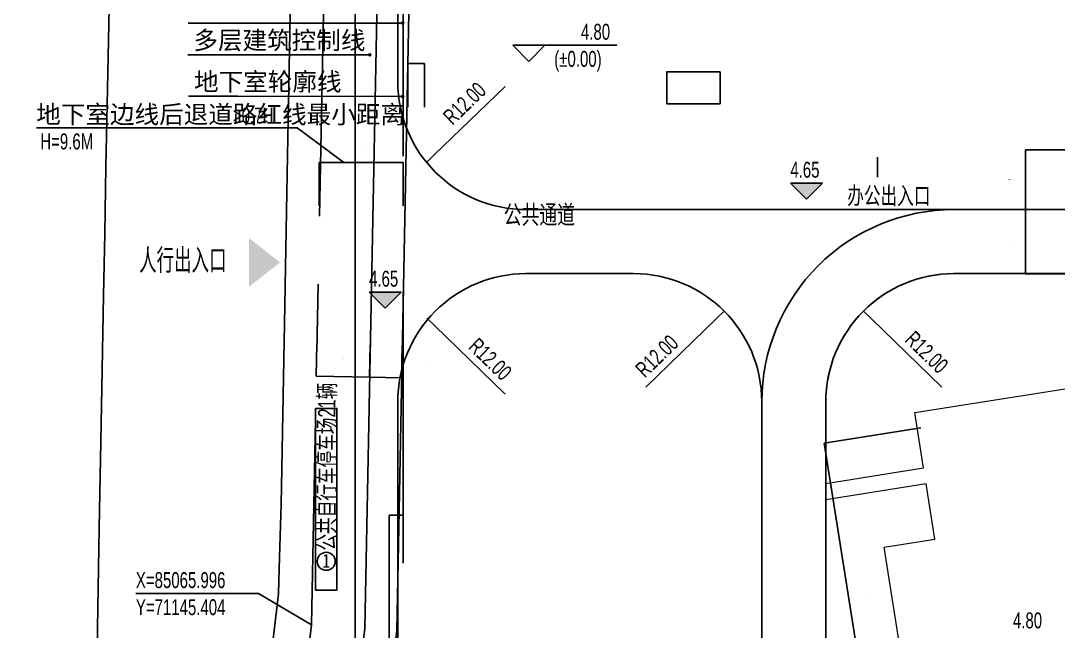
# Model space of a CAD drawing. Header units: metres. Extents: x 71066629 to 71646772, y 84793253 to 85208804.
# Drawn here: x 71118176 to 71215364, y 85065387 to 85122534 of the extents above; entities that cross this region are included whole.
import ezdxf

# ---------------------------------------------------------------- set-up
doc = ezdxf.new("R2010")
doc.units = ezdxf.units.M
doc.header["$LTSCALE"] = 1000
doc.linetypes.add('CENTER', pattern=[50.8, 31.75, -6.35, 6.35, -6.35])
doc.linetypes.add('DASHEDX2', pattern=[38.1, 25.4, -12.7])
for name, color, linetype in [('A_N_DIM_LEAD', 3, 'CONTINUOUS'), ('A_N_PUB_TEXT', 7, 'CONTINUOUS'), ('A_SITEP_TEX_1', 7, 'CONTINUOUS'), ('A_SITEP_TEX_2', 7, 'CONTINUOUS'), ('DIM_COOR', 3, 'CONTINUOUS'), ('DIM_SYMB', 3, 'CONTINUOUS'), ('G-ANNO-DIMS', 3, 'CONTINUOUS'), ('G-ANNO-LEVL', 3, 'CONTINUOUS'), ('G-ANNO-TEXT', 7, 'CONTINUOUS'), ('G-BLDG-HIGH', 1, 'CONTINUOUS'), ('G-BLDG-MULT', 1, 'CONTINUOUS'), ('G-BSMT-OTLN', 5, 'DASHEDX2'), ('G-FRIE-FLWL', 6, 'CONTINUOUS'), ('G-PLTG', 105, 'CONTINUOUS'), ('G-SDWK', 157, 'CONTINUOUS'), ('G-SITE-PROP', 1, 'CONTINUOUS'), ('G-STRU', 134, 'CONTINUOUS'), ('G_N_PUB_TEXT', 7, 'CONTINUOUS'), ('PUB_DIM', 3, 'CONTINUOUS'), ('PUB_TEXT', 7, 'CONTINUOUS')]:
    doc.layers.add(name, color=color, linetype=linetype)
doc.layers.add('G-ROAD-园区', color=175, linetype='CONTINUOUS', lineweight=13)
doc.styles.add('_TCH_DIM', font='_TCH_DIM')
doc.styles.add('GAD A', font='GAD A')
doc.styles.add('HZ1', font='HZ1')
doc.styles.get("Standard").update_dxf_attribs({"font": 'STANDARD'})
doc.styles.add('黑体', font='黑体')
doc.dimstyles.get("Standard").update_dxf_attribs({"dimtxt": 2, "dimasz": 1, "dimexe": 0.18, "dimexo": 0.0625, "dimgap": 1, "dimtad": 0, "dimtoh": 1, "dimdec": 1, "dimzin": 0, "dimdsep": 46, "dimtxsty": 'STANDARD', "dimcen": 0.09, "dimadec": 0, "dimazin": 0, "dimtfac": 1, "dimtdec": 4, "dimtofl": 0, "dimtmove": 0, "dimatfit": 3, "dimtolj": 1, "dimtzin": 0, "dimarcsym": 0})

# ---------------------------------------------------------------- blocks, each defined once
blk = doc.blocks.new('*D14')
at = {"layer": 'PUB_DIM', "color": 0, "linetype": 'ByBlock', "lineweight": -2}
for p, q in [((71146128, 85105216), (71146128, 85109265)), ((71146128, 85109265), (71153992, 85109265)), ((71153992, 85105216), (71153992, 85109265))]:
    blk.add_line(p, q, dxfattribs=at)
for points in [[(71146128, 85109265), (71146129, 85109265), (71146129, 85109265)], [(71153992, 85109265), (71153991, 85109265), (71153991, 85109265)]]:
    blk.add_solid(points, dxfattribs=at)
at = {"layer": 'PUB_DIM', "color": 0, "linetype": 'CONTINUOUS', "lineweight": -2, "insert": (71150060, 85110765), "char_height": 2, "width": 7.78, "attachment_point": 5}
blk.add_mtext('7863.9', dxfattribs=at)
blk = doc.blocks.new('*D43')
at = {"layer": 'G-FRIE-FLWL', "color": 0, "linetype": 'ByBlock', "lineweight": -2}
for p, q in [((71218644, 85104859), (71212291, 85104859)), ((71212291, 85098859), (71212291, 85104859)), ((71218644, 85098859), (71212291, 85098859))]:
    blk.add_line(p, q, dxfattribs=at)
for points in [[(71212291, 85104859), (71212291, 85104858), (71212291, 85104858)], [(71212291, 85098859), (71212291, 85098860), (71212291, 85098860)]]:
    blk.add_solid(points, dxfattribs=at)
at = {"layer": 'G-FRIE-FLWL', "color": 0, "linetype": 'CONTINUOUS', "lineweight": -2, "insert": (71210791, 85101859), "char_height": 2, "width": 7.78, "attachment_point": 5, "rotation": 90}
blk.add_mtext('6000.0', dxfattribs=at)
blk = doc.blocks.new('*D44')
at = {"layer": 'G-FRIE-FLWL', "color": 0, "linetype": 'ByBlock', "lineweight": -2}
for p, q in [((71218644, 85110459), (71212291, 85110459)), ((71212291, 85104859), (71212291, 85110459)), ((71218644, 85104859), (71212291, 85104859))]:
    blk.add_line(p, q, dxfattribs=at)
for points in [[(71212291, 85110459), (71212291, 85110458), (71212291, 85110458)], [(71212291, 85104859), (71212291, 85104860), (71212291, 85104860)]]:
    blk.add_solid(points, dxfattribs=at)
at = {"layer": 'G-FRIE-FLWL', "color": 0, "linetype": 'CONTINUOUS', "lineweight": -2, "insert": (71210791, 85107659), "char_height": 2, "width": 7.78, "attachment_point": 5, "rotation": 90}
blk.add_mtext('5600.0', dxfattribs=at)
blk = doc.blocks.new('*D98')
at = {"layer": 'G-ANNO-DIMS', "color": 0, "linetype": 'ByBlock', "lineweight": -2}
for p, q in [((71202482, 85084425), (71193430, 85082991)), ((71193430, 85082991), (71198123, 85053360)), ((71207175, 85054794), (71198123, 85053360))]:
    blk.add_line(p, q, dxfattribs=at)
for points in [[(71193430, 85082991), (71193430, 85082990), (71193430, 85082990)], [(71198123, 85053360), (71198123, 85053361), (71198123, 85053361)]]:
    blk.add_solid(points, dxfattribs=at)
at = {"layer": 'G-ANNO-DIMS', "color": 0, "linetype": 'CONTINUOUS', "lineweight": -2, "insert": (71197258, 85068410), "char_height": 2, "width": 9.33, "attachment_point": 5, "rotation": 279}
blk.add_mtext('30000.0', dxfattribs=at)
blk = doc.blocks.new('*D108')
at = {"layer": 'G-ANNO-DIMS', "color": 0, "linetype": 'ByBlock', "lineweight": -2}
for p, q in [((71160763, 85136459), (71107625, 85136459)), ((71107625, 85025245), (71107625, 85136459)), ((71160763, 85025245), (71107625, 85025245))]:
    blk.add_line(p, q, dxfattribs=at)
for points in [[(71107625, 85136459), (71107625, 85136458), (71107625, 85136458)], [(71107625, 85025245), (71107625, 85025246), (71107625, 85025246)]]:
    blk.add_solid(points, dxfattribs=at)
at = {"layer": 'G-ANNO-DIMS', "color": 0, "linetype": 'CONTINUOUS', "lineweight": -2, "insert": (71106125, 85080852), "char_height": 2, "width": 6, "attachment_point": 5, "rotation": 90}
blk.add_mtext('111.21', dxfattribs=at)
blk = doc.blocks.new('*D118')
at = {"layer": 'A_N_DIM_LEAD', "color": 0, "linetype": 'ByBlock', "lineweight": -2}
for p, q in [((71154424, 85114454), (71154424, 85118533)), ((71154424, 85118533), (71155991, 85118533)), ((71155991, 85114454), (71155991, 85118533))]:
    blk.add_line(p, q, dxfattribs=at)
for points in [[(71154424, 85118533), (71154425, 85118533), (71154425, 85118532)], [(71155991, 85118533), (71155990, 85118532), (71155990, 85118533)]]:
    blk.add_solid(points, dxfattribs=at)
at = {"layer": 'A_N_DIM_LEAD', "color": 0, "linetype": 'CONTINUOUS', "lineweight": -2, "insert": (71153992, 85120313), "char_height": 2, "width": 4.22, "attachment_point": 5}
blk.add_mtext('1.77', dxfattribs=at)
blk = doc.blocks.new('*D127')
at = {"layer": 'G-ANNO-DIMS', "color": 0, "linetype": 'ByBlock', "lineweight": -2}
for p, q in [((71145918, 85092298), (71145858, 85089267)), ((71150917, 85092200), (71150857, 85089170)), ((71145858, 85089267), (71150857, 85089170))]:
    blk.add_line(p, q, dxfattribs=at)
for points in [[(71145858, 85089267), (71145859, 85089268), (71145859, 85089267)], [(71150857, 85089170), (71150856, 85089170), (71150856, 85089170)]]:
    blk.add_solid(points, dxfattribs=at)
at = {"layer": 'G-ANNO-DIMS', "color": 0, "linetype": 'CONTINUOUS', "lineweight": -2, "insert": (71148364, 85090936), "char_height": 2, "width": 4.67, "attachment_point": 5, "rotation": 358.88117}
blk.add_mtext('5.00', dxfattribs=at)
blk = doc.blocks.new('*D128')
at = {"layer": 'G-ANNO-DIMS', "color": 0, "linetype": 'ByBlock', "lineweight": -2}
for p, q in [((71150917, 85092200), (71150857, 85089170)), ((71153916, 85092142), (71153857, 85089111)), ((71150857, 85089170), (71153857, 85089111))]:
    blk.add_line(p, q, dxfattribs=at)
for points in [[(71150857, 85089170), (71150858, 85089170), (71150858, 85089170)], [(71153857, 85089111), (71153856, 85089111), (71153856, 85089111)]]:
    blk.add_solid(points, dxfattribs=at)
at = {"layer": 'G-ANNO-DIMS', "color": 0, "linetype": 'CONTINUOUS', "lineweight": -2, "insert": (71156034, 85090766), "char_height": 2, "width": 4.67, "attachment_point": 5, "rotation": 358.88117}
blk.add_mtext('3.00', dxfattribs=at)
blk = doc.blocks.new('*D137')
at = {"layer": 'PUB_DIM', "color": 0, "linetype": 'ByBlock', "lineweight": -2}
for p, q in [((71145408, 85066197), (71145408, 85066193)), ((71145408, 85066193), (71145419, 85066193)), ((71145419, 85066197), (71145419, 85066193))]:
    blk.add_line(p, q, dxfattribs=at)
for points in [[(71145408, 85066193), (71145409, 85066193), (71145409, 85066193)], [(71145419, 85066193), (71145418, 85066193), (71145418, 85066193)]]:
    blk.add_solid(points, dxfattribs=at)
at = {"layer": 'PUB_DIM', "color": 0, "linetype": 'CONTINUOUS', "lineweight": -2, "insert": (71145414, 85066195), "char_height": 2, "width": 4.22, "attachment_point": 5}
blk.add_mtext('10.8', dxfattribs=at)

msp = doc.modelspace()

# ---------------------------------------------------------------- hatches: boundary and pattern name
at = {"layer": 'A_SITEP_TEX_2'}
msp.add_hatch(color=256, dxfattribs=at).paths.add_polyline_path([(71139556.28, 85097635.36), (71142471.26, 85099912.48), (71139556.28, 85102189.6)], flags=0)
at = {"layer": 'G-ANNO-LEVL'}
for points in [[(71191777.02, 85105820.5), (71190277.02, 85107320.5), (71193277.02, 85107320.5)], [(71152313.43, 85095619.85), (71150813.43, 85097119.85), (71153813.43, 85097119.85)]]:
    msp.add_hatch(color=256, dxfattribs=at).paths.add_polyline_path(points, flags=0)
at = {"layer": 'G-FRIE-FLWL'}
h = msp.add_hatch(dxfattribs=at)
h.set_pattern_fill('AR-HBONE', color=256, scale=1000, style=0)
h.set_pattern_definition([])
edge = h.paths.add_edge_path(flags=0)
edge.add_line((71240491.48, 85104859.36), (71240491.48, 85098859.35))
edge.add_line((71240491.48, 85098859.35), (71205590.52, 85098859.36))
edge.add_arc((71205590.52, 85086859.36), 12000, 89.9999928, 180)
edge.add_line((71193590.52, 85086859.36), (71193590.52, 85029459.33))
edge.add_line((71193590.52, 85029459.33), (71187590.52, 85029459.33))
edge.add_line((71187590.52, 85029459.33), (71187590.52, 85086859.36))
edge.add_arc((71205590.52, 85086859.36), 18000, 89.9999928, 180, ccw=False)
edge.add_line((71205590.52, 85104859.36), (71240491.48, 85104859.36))
at = {"layer": 'G-PLTG'}
h = msp.add_hatch(dxfattribs=at)
h.set_pattern_fill('CROSS', color=256, scale=500, style=0)
h.set_pattern_definition([])
h.paths.add_polyline_path([(71148150.05, 85140450.86), (71150412.79, 85138188.12), (71158898.07, 85146673.4), (71156635.33, 85148936.14)], flags=0)
edge = h.paths.add_edge_path(flags=0)
edge.add_line((71142829.14, 85033853.34), (71143076.65, 85035919.82))
edge.add_line((71143076.65, 85035919.82), (71141818.66, 85036060.11))
edge.add_line((71141818.66, 85036060.11), (71141509.27, 85027173.95))
edge.add_line((71141509.27, 85027173.95), (71143491.48, 85027173.95))
edge.add_arc((71143490.12, 85033177.24), 6003.29, 270.0130056, 358.5481278)
edge.add_line((71149491.48, 85033025.13), (71149491.48, 85128845.85))
edge.add_arc((71165491.48, 85128845.85), 16000, 90, 180, ccw=False)
edge.add_line((71165491.48, 85144845.85), (71182358.15, 85144845.85))
edge.add_line((71182358.15, 85144845.85), (71182358.15, 85150845.85))
edge.add_line((71182358.15, 85150845.85), (71159511.89, 85150518.9))
edge.add_arc((71161768.06, 85135689.44), 15000.11, 98.6506872, 178.8811662)
edge.add_line((71146770.81, 85135982.33), (71145799.43, 85086244.03))
edge.add_line((71145799.43, 85086244.03), (71147799.43, 85086244.03))
edge.add_line((71147799.43, 85086244.03), (71147799.43, 85069244.03))
edge.add_line((71147799.43, 85069244.03), (71145799.43, 85069244.03))
edge.add_line((71145799.43, 85069244.03), (71145403.92, 85065995.8))
edge.add_line((71145403.92, 85065995.8), (71145094.32, 85062878.02))
edge.add_line((71145094.32, 85062878.02), (71147074.83, 85062640.42))
edge.add_line((71147074.83, 85062640.42), (71145042.84, 85045673.96))
edge.add_line((71145042.84, 85045673.96), (71147433.5, 85045387.63))
edge.add_line((71147433.5, 85045387.63), (71146006.43, 85033472.79))
edge.add_line((71146006.43, 85033472.79), (71142829.14, 85033853.34))
h = msp.add_hatch(dxfattribs=at)
h.set_pattern_fill('CROSS', color=256, scale=500, style=0)
h.set_pattern_definition([])
edge = h.paths.add_edge_path(flags=0)
edge.add_line((71215509.23, 85098859.35), (71205590.52, 85098859.35))
edge.add_arc((71205590.52, 85086859.35), 12000, 90, 180)
edge.add_line((71193590.52, 85086859.35), (71193590.52, 85079219.68))
edge.add_line((71193590.52, 85079219.68), (71202747.55, 85080670.02))
edge.add_line((71202747.55, 85080670.02), (71201926.27, 85085855.38))
edge.add_line((71201926.27, 85085855.38), (71217186.05, 85088272.29))
edge.add_line((71217186.05, 85088272.29), (71215509.23, 85098859.35))
h = msp.add_hatch(dxfattribs=at)
h.set_pattern_fill('CROSS', color=256, scale=500, style=0)
h.set_pattern_definition([])
h.paths.add_polyline_path([(71199062.58, 85073252.23), (71203803.48, 85074003.12), (71202982.2, 85079188.48), (71193587.38, 85077700.49), (71193590.52, 85052642.47), (71202113.05, 85053992.31)], flags=0)

# ---------------------------------------------------------------- linework, layer by layer
at = {"layer": 'A_N_DIM_LEAD'}
for p, q in [((71137701.25, 85122323.7), (71133858.61, 85122323.7)), ((71153959.91, 85122323.7), (71137701.25, 85122323.7)), ((71138919.66, 85119340.09), (71133823.9, 85119340.09)), ((71150870.36, 85119340.09), (71138919.66, 85119340.09)), ((71138497.34, 85115461.26), (71133885.23, 85115461.26)), ((71153958.41, 85115440.03), (71138497.34, 85115461.26))]:
    msp.add_line(p, q, dxfattribs=at)
for points in [[(71154059.91, 85122323.7, 1), (71153859.91, 85122323.7, 1)], [(71150970.36, 85119340.09, 1), (71150770.36, 85119340.09, 1)], [(71154058.41, 85115439.89, 1), (71153858.41, 85115440.16, 1)]]:
    msp.add_lwpolyline(points, format="xyb", close=True, dxfattribs=at)
at = {"layer": 'A_SITEP_TEX_2'}
msp.add_lwpolyline([(71198430.64, 85107895.31), (71198430.64, 85109767.33)], dxfattribs=at)
at = {"layer": 'DIM_COOR', "color": 3}
for p, q in [((71140453.38, 85068905.48), (71128958.38, 85068905.48)), ((71145403.99, 85065996.03), (71140453.38, 85068905.48))]:
    msp.add_line(p, q, dxfattribs=at)
at = {"layer": 'DIM_SYMB'}
msp.add_lwpolyline([(71119655.9, 85112509.82), (71144070.54, 85112509.82), (71148446.33, 85109265.26)], dxfattribs=at)
at = {"layer": 'G-ANNO-LEVL'}
for p, q in [((71165774.65, 85118735.71), (71164274.65, 85120235.71)), ((71164274.65, 85120235.71), (71174002.15, 85120235.71)), ((71165774.65, 85118735.71), (71167274.65, 85120235.71)), ((71191777.02, 85105820.5), (71190277.02, 85107320.5)), ((71190277.02, 85107320.5), (71193277.02, 85107320.5)), ((71191777.02, 85105820.5), (71193277.02, 85107320.5)), ((71152313.43, 85095619.85), (71150813.43, 85097119.85)), ((71150813.43, 85097119.85), (71153813.43, 85097119.85)), ((71152313.43, 85095619.85), (71153813.43, 85097119.85))]:
    msp.add_line(p, q, dxfattribs=at)
at = {"layer": 'G-ANNO-TEXT'}
msp.add_lwpolyline([(71145952.45, 85071931.75, 1), (71147638.49, 85071931.75, 1)], format="xyb", close=True, dxfattribs=at)
at = {"layer": 'G-BLDG-HIGH', "linetype": 'CONTINUOUS'}
msp.add_lwpolyline([(71462839.79, 85021695.53), (71461182.09, 85083015.63), (71459737.8, 85136451.2), (71451290.33, 85144478.98), (71382201.51, 85143336.3), (71352156.11, 85145839.72), (71193465.88, 85143214.91), (71162866.82, 85142708.81), (71154744.84, 85134577.12), (71153394.63, 85065440.88), (71149809.24, 85035505.08), (71149243.6, 85006542.61)], dxfattribs=at)
at = {"layer": 'G-BLDG-MULT', "linetype": 'CONTINUOUS'}
msp.add_lwpolyline([(71161602.71, 85145688.31), (71151769.04, 85135842.89), (71150398.17, 85065649.06), (71146812.78, 85035713.27), (71146233.69, 85006062.39), (71245759.11, 85021940.94), (71249143.57, 85022434.24), (71251367.84, 85022708.3), (71253589.58, 85022942.62), (71255814.99, 85023138.19), (71258043.51, 85023294.68), (71260274.45, 85023412.62), (71262507, 85023491.24), (71264740.77, 85023531.18), (71266961.7, 85023531.8), (71370294.91, 85022668.88), (71465841.79, 85021663.95), (71464181.04, 85083096.7), (71462703.26, 85137771.71), (71452467.57, 85147498.86), (71382301.56, 85146338.36), (71352256.15, 85148841.78), (71193416.31, 85146214.5)], close=True, dxfattribs=at)
at = {"layer": 'G-BSMT-OTLN'}
msp.add_lwpolyline([(71157191.58, 85140759.55), (71157191.58, 85135259.55), (71153991.58, 85135259.55), (71153991.58, 85005669.52), (71165691.58, 85007522.62), (71165691.58, 85013394.92), (71238076.46, 85024859.55), (71460791.58, 85024859.55), (71460791.58, 85127259.55), (71457591.58, 85127259.55), (71457591.58, 85140759.55)], close=True, dxfattribs=at)
msp.add_lwpolyline([(71153991.58, 85076259.55), (71152691.58, 85076259.55), (71152691.58, 85014259.55), (71153991.58, 85014259.55)], dxfattribs=at)
at = {"layer": 'G-FRIE-FLWL', "linetype": 'CONTINUOUS'}
for p, q in [((71149491.48, 85128845.85), (71149491.48, 85033025.13)), ((71153491.48, 85128845.85), (71153491.48, 85116859.36)), ((71240491.48, 85104859.36), (71165491.48, 85104859.36)), ((71175590.52, 85098859.36), (71165491.49, 85098859.36)), ((71366743.22, 85098859.34), (71205590.52, 85098859.36)), ((71153491.48, 85086859.36), (71153491.48, 85023409.7)), ((71187590.52, 85039666.9), (71187590.52, 85086859.36)), ((71193590.52, 85029459.33), (71193590.52, 85086859.36))]:
    msp.add_line(p, q, dxfattribs=at)
msp.add_lwpolyline([(71240491.48, 85104859.36), (71240491.48, 85098859.35), (71205590.52, 85098859.36, 0.4142136), (71193590.52, 85086859.36), (71193590.52, 85029459.33), (71187590.52, 85029459.33), (71187590.52, 85086859.36, -0.4142136), (71205590.52, 85104859.36), (71240491.48, 85104859.36)], format="xyb", dxfattribs=at)
for centre, radius, start, end in [((71165491.48, 85116859.36), 12000, 180, 269.9999933), ((71205590.52, 85086859.36), 18000, 89.9999928, 180), ((71165491.48, 85086859.36), 12000, 89.9999928, 180), ((71175590.52, 85086859.36), 12000, 0, 89.9999928), ((71205590.52, 85086859.36), 12000, 89.9999928, 180)]:
    msp.add_arc(centre, radius, start, end, dxfattribs=at)
at = {"layer": 'G-ROAD-园区'}
for p, q in [((71205590.52, 85098859.35), (71240222.34, 85098859.35)), ((71201926.27, 85085855.38), (71217186.05, 85088272.29)), ((71193590.52, 85086859.35), (71193590.52, 85029459.33)), ((71202747.55, 85080670.02), (71201926.27, 85085855.38)), ((71193587.38, 85079219.19), (71202747.55, 85080670.02)), ((71202982.2, 85079188.48), (71193587.38, 85077700.49)), ((71203803.48, 85074003.12), (71202982.2, 85079188.48)), ((71199062.58, 85073252.23), (71203803.48, 85074003.12)), ((71202113.05, 85053992.31), (71199062.58, 85073252.23))]:
    msp.add_line(p, q, dxfattribs=at)
msp.add_arc((71205590.52, 85086859.35), 12000, 90, 180, dxfattribs=at)
at = {"layer": 'G-SDWK'}
for p, q in [((71149491.48, 85128845.85), (71149491.48, 85033025.13)), ((71143463.01, 85125592.96), (71143293.3, 85116439.12)), ((71143293.3, 85116439.12), (71143172.4, 85109917.84)), ((71143172.4, 85109917.84), (71142880.82, 85094197.12)), ((71142880.82, 85094197.12), (71142629.99, 85080650.74)), ((71142629.99, 85080650.74), (71142563.74, 85077269.09)), ((71142563.74, 85077269.09), (71142424.29, 85072294.37)), ((71142424.29, 85072294.37), (71142362.7, 85070097.25)), ((71142362.7, 85070097.25), (71142328.38, 85068873.01)), ((71142328.38, 85068873.01), (71142138.1, 85067287.35)), ((71142138.1, 85067287.35), (71141392.99, 85061223.88))]:
    msp.add_line(p, q, dxfattribs=at)
msp.add_lwpolyline([(71067359, 85141400), (71118313, 85150330, -0.2718935), (71125575, 85145377.5, -0.13480228), (71126836.26, 85141338.46), (71126769.52, 85138255.28), (71126617.79, 85131245.23), (71126389.55, 85120700.4), (71126299.18, 85116149.45), (71126159.05, 85108849.73), (71126039.71, 85102632.95), (71125928.79, 85096820.62), (71125795.9, 85089888.78), (71125666.3, 85083128.71), (71125519.2, 85075077.09), (71125323.91, 85063757.38), (71125211.43, 85057252.71), (71125061.17, 85048563.14), (71124942.21, 85041683.1), (71124756.71, 85033121.29), (71124558.4, 85024182.57), (71124209.95, 85008493.6), (71123831.36, 84985369.97), (71123546.48, 84969380.16)], format="xyb", dxfattribs=at)
at = {"layer": 'G-SITE-PROP', "color": 1, "linetype": 'CENTER'}
msp.add_lwpolyline([(71452458.8, 85152499.39), (71382468.2, 85151341.8), (71352422.79, 85153845.21), (71193333.62, 85151213.81), (71161520.02, 85150687.62, 0.3938687), (71146789.18, 85136488.4), (71146770.81, 85135982.42), (71145403.99, 85065996.03), (71141818.6, 85036060.24), (71141157.59, 85002214.6), (71246211.79, 85018975.22), (71249543.4, 85019460.82), (71251708.62, 85019727.6), (71253878.23, 85019956.42), (71256051.39, 85020147.4), (71258227.78, 85020300.23), (71260406.43, 85020415.41), (71262586.61, 85020492.19), (71264768.01, 85020531.19), (71266949.58, 85020531.8), (71370266.6, 85019669.01), (71469071.23, 85018629.82)], format="xyb", dxfattribs=at)
at = {"layer": 'G-STRU'}
for points in [[(71183691.48, 85117759.33), (71178691.48, 85117759.33), (71178691.48, 85114759.33), (71183691.48, 85114759.33)], [(71145799.43, 85069244.03), (71147799.43, 85069244.03), (71147799.43, 85086244.03), (71145799.43, 85086244.03)]]:
    msp.add_lwpolyline(points, close=True, dxfattribs=at)
at = {"layer": 'PUB_DIM'}
for points in [[(71163538.89, 85116380.51), (71156910.37, 85109970.96), (71156191.48, 85109275.83)], [(71163564.36, 85087582.97), (71156935.84, 85093992.52), (71156216.95, 85094687.66)], [(71176728.4, 85088239.96), (71183356.92, 85094649.51), (71184075.8, 85095344.64)], [(71204452.64, 85088239.95), (71197824.12, 85094649.5), (71197105.24, 85095344.63)]]:
    msp.add_lwpolyline(points, dxfattribs=at)

# ---------------------------------------------------------------- texts
at = {"layer": 'A_N_PUB_TEXT', "style": '_TCH_DIM', "width": 0.705882}
for s, p in [('4.80', (71170652.15, 85120760.71)), ('(%%P0.00)', (71168152.15, 85118223.21)), ('4.65', (71190267.02, 85107845.5)), ('4.65', (71150803.43, 85097644.85)), ('4.80', (71211119.48, 85065659.99))]:
    msp.add_text(s, height=1487.5, dxfattribs=at).set_placement(p)
at = {"layer": 'A_N_PUB_TEXT', "style": '_TCH_DIM'}
for s, p in [('多层建筑控制线', (71134348.9, 85119865.09)), ('地下室轮廓线', (71134410.23, 85115986.26))]:
    msp.add_text(s, height=1687.943, dxfattribs=at).set_placement(p)
at = {"layer": 'A_SITEP_TEX_1', "color": 60, "style": 'HZ1', "width": 0.6}
msp.add_text('人行出入口', height=2000, dxfattribs=at).set_placement((71129265.02, 85099147.16))
at = {"layer": 'DIM_SYMB', "color": 7, "style": '_TCH_DIM'}
msp.add_text('地下室边线后退道路红线最小距离', height=1687.9433, dxfattribs=at).set_placement((71119627.08, 85112924.1))
at = {"layer": 'DIM_SYMB', "color": 7, "style": '_TCH_DIM', "width": 0.705882}
for s, p in [('>0.7H', (71138057.94, 85112924.1)), ('H=9.6M', (71120005.39, 85110493.78))]:
    msp.add_text(s, height=1487.5, dxfattribs=at).set_placement(p)
at = {"layer": 'G-ANNO-TEXT'}
for s, height, style, width, p in [('公共通道', 1750, 'GAD A', 0.7, (71163417.59, 85103513.61)), ('1', 1314.35, '黑体', 0.8, (71146434.59, 85071322.49))]:
    msp.add_text(s, height=height, dxfattribs=dict(at, style=style, width=width)).set_placement(p)
at = {"layer": 'G-ANNO-TEXT', "style": 'GAD A', "width": 0.7}
msp.add_text('公共自行车停车场21辆', height=1631.0044, rotation=89.7954952, dxfattribs=at).set_placement((71147610.25, 85072931.22))
at = {"layer": 'G_N_PUB_TEXT', "style": 'GAD A', "width": 0.7}
msp.add_text('办公出入口', height=1631.004, rotation=359.7954959, dxfattribs=at).set_placement((71195598.94, 85105355.93))
at = {"layer": 'PUB_DIM', "color": 7, "style": '_TCH_DIM', "width": 0.705882}
for rotation, p in [(44.0378114, (71158632.05, 85112693.52)), (315.9621893, (71160013.37, 85091894.76)), (44.0378109, (71176649.03, 85089041.32)), (315.9621893, (71200901.65, 85092551.73))]:
    msp.add_text('R12.00', height=1487.5, rotation=rotation, dxfattribs=at).set_placement(p)
at = {"layer": 'PUB_TEXT', "color": 3, "style": '_TCH_DIM', "width": 0.705882}
for s, p in [('X=85065.996', (71128958.38, 85069430.48)), ('Y=71145.404', (71128958.38, 85066892.98))]:
    msp.add_text(s, height=1487.5, dxfattribs=at).set_placement(p)

# ---------------------------------------------------------------- dimensions: what is measured, and where the dimension line sits
at = {"layer": 'A_N_DIM_LEAD'}
dim = msp.add_aligned_dim(p1=(71154424.33, 85114454.33), p2=(71155991.49, 85114454.33), distance=4078.2, text='1.77', dimstyle='Standard', dxfattribs=at)
dim.commit()
dim.dimension.update_dxf_attribs({"geometry": '*D118', "text_midpoint": (71153991.58, 85120313.44)})
at = {"layer": 'G-ANNO-DIMS'}
for p1, p2, distance, text, picture, middle in [((71160762.79, 85025244.68), (71160762.79, 85136459.33), 53137.79, '111.21', '*D108', (71106125, 85080852)), ((71145917.64, 85092298.08), (71150916.69, 85092200.45), -3031.22, '5.00', '*D127', (71148364.01, 85090935.73)), ((71150916.69, 85092200.45), (71153916.07, 85092141.87), -3031.22, '3.00', '*D128', (71156034.16, 85090765.6))]:
    dim = msp.add_aligned_dim(p1=p1, p2=p2, distance=distance, text=text, dimstyle='Standard', dxfattribs=at)
    dim.commit()
    dim.dimension.update_dxf_attribs({"geometry": picture, "text_midpoint": middle})
dim = msp.add_aligned_dim(p1=(71202481.92, 85084424.69), p2=(71207174.95, 85054794.04), distance=-9164.63, dimstyle='Standard', dxfattribs=at)
dim.commit()
dim.dimension.update_dxf_attribs({"geometry": '*D98', "text_midpoint": (71197258.17, 85068410.35)})
at = {"layer": 'G-FRIE-FLWL', "linetype": 'CONTINUOUS'}
for p1, p2, picture, middle in [((71218643.9, 85104859.36), (71218643.9, 85110459.33), '*D44', (71210790.98, 85107659.34)), ((71218643.9, 85098859.35), (71218643.9, 85104859.36), '*D43', (71210790.98, 85101859.35))]:
    dim = msp.add_aligned_dim(p1=p1, p2=p2, distance=6352.92, dimstyle='Standard', dxfattribs=at)
    dim.commit()
    dim.dimension.update_dxf_attribs({"geometry": picture, "text_midpoint": middle})
at = {"layer": 'PUB_DIM'}
dim = msp.add_aligned_dim(p1=(71146127.69, 85105215.7), p2=(71153991.58, 85105215.7), distance=4049.57, dimstyle='Standard', dxfattribs=at)
dim.commit()
dim.dimension.update_dxf_attribs({"geometry": '*D14', "text_midpoint": (71150059.64, 85110765.26)})
at = {"layer": 'PUB_DIM', "color": 1}
dim = msp.add_aligned_dim(p1=(71145408.26, 85066197.25), p2=(71145419.04, 85066197.25), distance=-3.98, dimstyle='Standard', dxfattribs=at)
dim.commit()
dim.dimension.update_dxf_attribs({"geometry": '*D137', "text_midpoint": (71145413.65, 85066194.77)})

doc.saveas('drawing.dxf')
